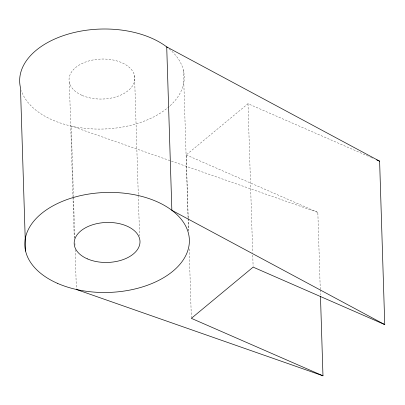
<?xml version="1.0" encoding="UTF-8"?>
<svg xmlns="http://www.w3.org/2000/svg" width="405" height="405" viewBox="0 0 405 405"><rect width="100%" height="100%" fill="white"/><g stroke="black" fill="none" stroke-linecap="round" stroke-linejoin="round"><path stroke-width="0.3" stroke-dasharray="2.02 1.52" d="M188.209 218.027L186.224 154.928L248.002 103.71L370.337 157.125M320.259 289.367L317.839 212.392L71.245 126.056L73.467 196.724M370.919 157.378L372.656 158.137M186.224 154.928L317.839 212.392M320.279 290L320.436 295.048M248.002 103.71L252.679 252.619M252.76 255.14L253.115 266.5M188.229 218.654L188.603 230.642M189.181 248.943L191.342 317.717M183.43 70.384L188.067 218.027M188.087 218.66L188.467 230.648M134.541 75.578L138.287 194.83M138.307 195.458L139.578 235.842M73.487 197.351L74.758 237.735M74.935 243.415L74.996 245.303M75.133 249.723L76.363 288.841M69.361 82.504L72.951 196.708M72.966 197.336L74.257 238.348M169.275 48.939A82.321 50.002 -1.8 0 1 169.756 106.044M169.265 106.48A82.321 50.002 -1.8 0 1 85.096 128.334A82.321 50.002 -1.8 0 1 21.303 90.599M82.185 95.433A32.932 20.002 -1.8 0 0 134.632 80.797A32.932 20.002 -1.8 0 0 89.039 60.892A32.932 20.002 -1.8 0 0 82.185 95.433"/><path stroke-width="0.61" d="M76.383 289.474L322.972 375.81L320.476 296.308M376.716 159.909L379.617 161.175L384.75 324.592L253.135 267.128L191.362 318.345L322.972 375.81M379.617 161.175L166.718 46.899L171.857 210.316L384.75 324.592M25.606 251.115L20.473 87.698A82.321 50.002 -1.8 0 1 70.46 33.458A82.321 50.002 -1.8 0 1 167.761 47.704M57.667 283.434A82.321 50.002 -1.8 0 0 188.786 246.853A82.321 50.002 -1.8 0 0 74.809 197.088A82.321 50.002 -1.8 0 0 57.667 283.434M87.318 258.846A32.932 20.002 -1.8 0 0 139.765 244.215A32.932 20.002 -1.8 0 0 94.173 224.309A32.932 20.002 -1.8 0 0 87.318 258.846"/></g></svg>
